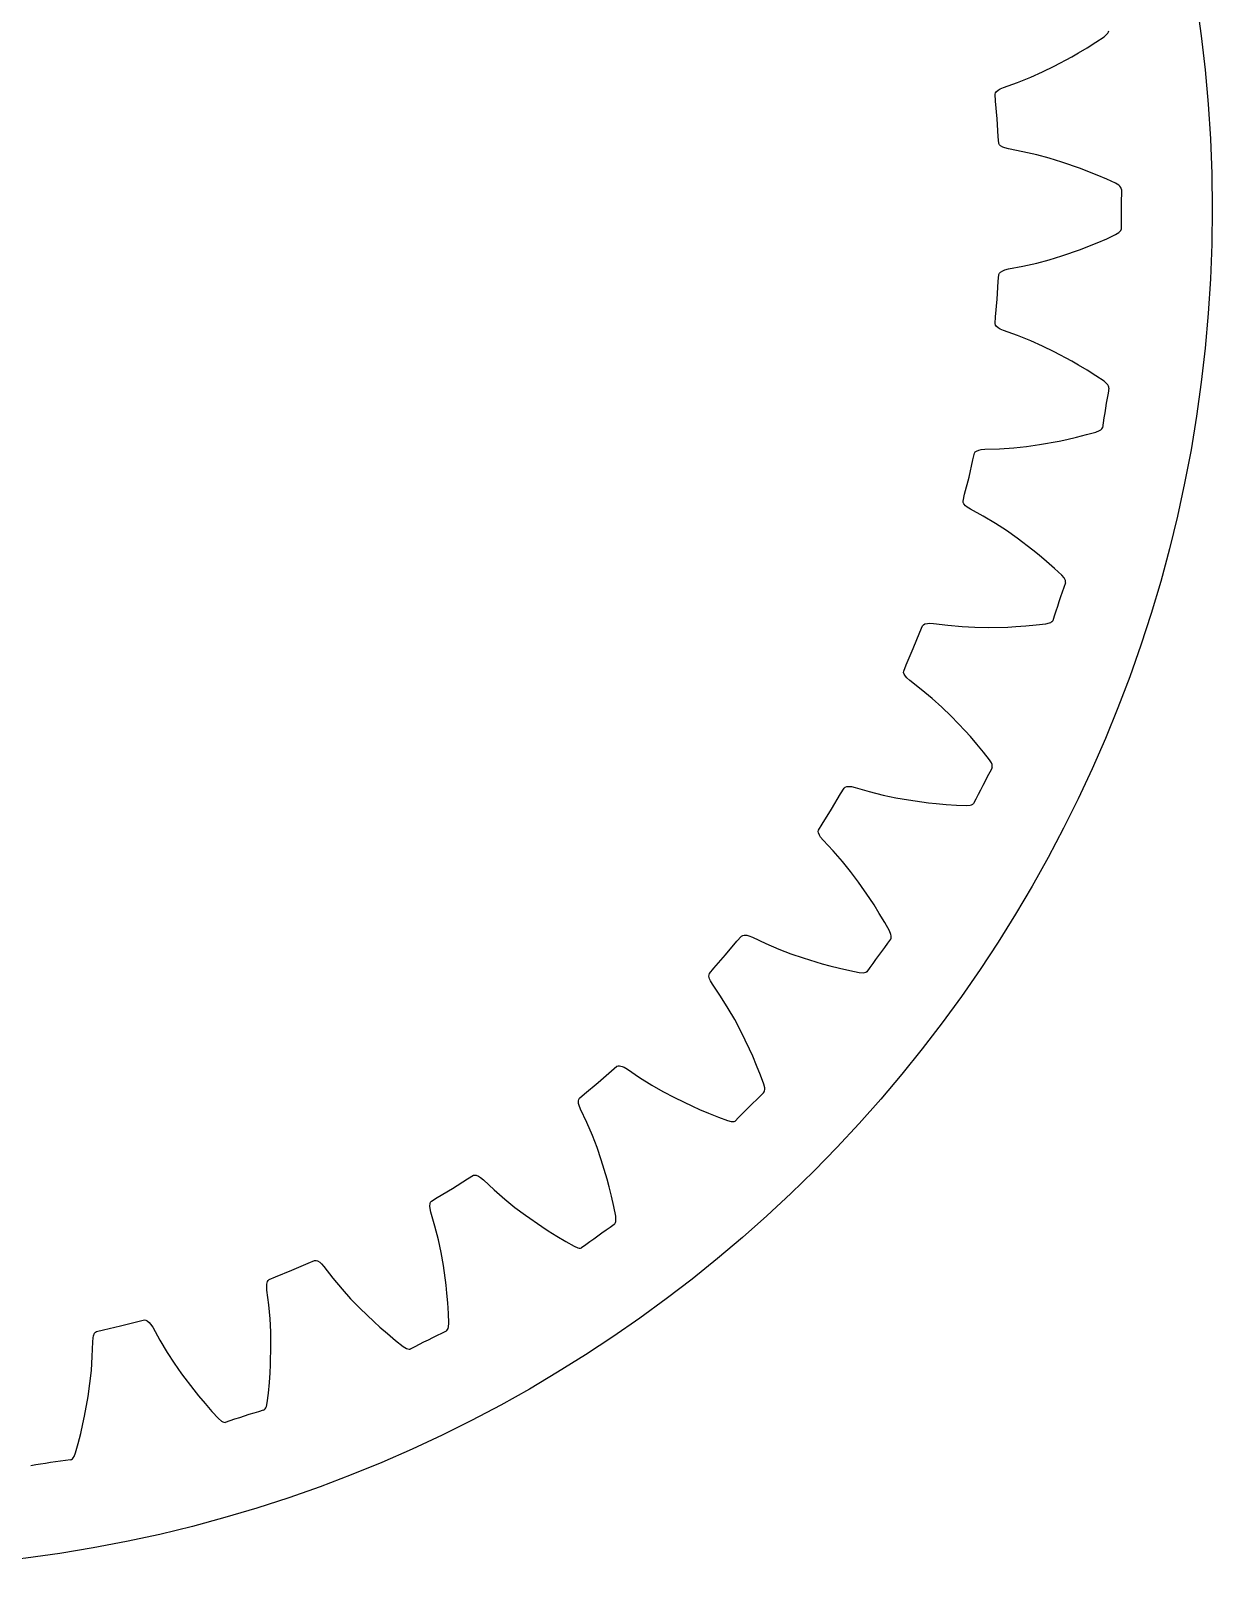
# Model space of a CAD drawing. Extents: x -33.8 to 33.8, y -33.8 to 33.8.
# Drawn here: x 4.42 to 33.75, y -33.75 to 4.42 of the extents above; entities that cross this region are included whole.
import ezdxf

# ---------------------------------------------------------------- set-up
doc = ezdxf.new("R2010")
doc.units = 0

msp = doc.modelspace()

# ---------------------------------------------------------------- linework, layer by layer
msp.add_circle((0, 0), 33.75)
msp.add_circle((0, 0), 33.75)
at = {"layer": 'layer0'}
for p, q in [((30.863, 4.142), (31.064, 4.275)), ((31.064, 4.275), (31.135, 4.337)), ((31.135, 4.337), (31.159, 4.366)), ((31.159, 4.366), (31.175, 4.394)), ((31.175, 4.394), (31.183, 4.422)), ((30.262, 3.779), (30.432, 3.876)), ((30.432, 3.876), (30.642, 4.002)), ((30.642, 4.002), (30.863, 4.142)), ((29.535, 3.401), (29.826, 3.545)), ((29.826, 3.545), (30.262, 3.779)), ((28.572, 3.018), (28.913, 3.139)), ((28.913, 3.139), (29.244, 3.271)), ((29.244, 3.271), (29.535, 3.401)), ((28.359, 2.845), (28.368, 2.879)), ((28.371, 2.674), (28.359, 2.845)), ((28.368, 2.879), (28.388, 2.908)), ((28.411, 2.236), (28.371, 2.674)), ((28.388, 2.908), (28.438, 2.95)), ((28.438, 2.95), (28.485, 2.979)), ((28.485, 2.979), (28.572, 3.018)), ((28.44, 1.797), (28.411, 2.236)), ((28.411, 2.236), (28.411, 2.236)), ((28.455, 1.626), (28.44, 1.797)), ((28.469, 1.594), (28.455, 1.626)), ((28.493, 1.569), (28.469, 1.594)), ((28.549, 1.535), (28.493, 1.569)), ((28.6, 1.514), (28.549, 1.535)), ((28.692, 1.489), (28.6, 1.514)), ((29.048, 1.422), (28.692, 1.489)), ((29.395, 1.344), (29.048, 1.422)), ((29.704, 1.261), (29.395, 1.344)), ((30.013, 1.165), (29.704, 1.261)), ((30.481, 1.002), (30.013, 1.165)), ((30.663, 0.932), (30.481, 1.002)), ((30.891, 0.84), (30.663, 0.932)), ((31.131, 0.737), (30.891, 0.84)), ((31.35, 0.637), (31.131, 0.737)), ((31.43, 0.587), (31.35, 0.637)), ((31.458, 0.562), (31.43, 0.587)), ((31.479, 0.537), (31.458, 0.562)), ((31.491, 0.511), (31.479, 0.537)), ((31.496, 0.485), (31.491, 0.511)), ((30.891, -0.84), (31.131, -0.737)), ((31.131, -0.737), (31.35, -0.637)), ((31.35, -0.637), (31.43, -0.587)), ((31.43, -0.587), (31.458, -0.562)), ((31.458, -0.562), (31.479, -0.537)), ((31.479, -0.537), (31.491, -0.511)), ((30.013, -1.165), (30.481, -1.002)), ((30.481, -1.002), (30.663, -0.932)), ((30.663, -0.932), (30.891, -0.84)), ((28.549, -1.535), (28.6, -1.514)), ((28.6, -1.514), (28.692, -1.489)), ((28.692, -1.489), (29.048, -1.422)), ((29.048, -1.422), (29.395, -1.344)), ((29.395, -1.344), (29.704, -1.261)), ((29.704, -1.261), (30.013, -1.165)), ((28.411, -2.236), (28.44, -1.797)), ((28.44, -1.797), (28.455, -1.626)), ((28.455, -1.626), (28.469, -1.594)), ((28.469, -1.594), (28.493, -1.569)), ((28.493, -1.569), (28.549, -1.535)), ((28.371, -2.674), (28.411, -2.236)), ((28.411, -2.236), (28.411, -2.236)), ((28.359, -2.845), (28.371, -2.674)), ((28.368, -2.879), (28.359, -2.845)), ((28.388, -2.908), (28.368, -2.879)), ((28.438, -2.95), (28.388, -2.908)), ((28.485, -2.979), (28.438, -2.95)), ((28.572, -3.018), (28.485, -2.979)), ((28.913, -3.139), (28.572, -3.018)), ((29.244, -3.271), (28.913, -3.139)), ((29.535, -3.401), (29.244, -3.271)), ((29.826, -3.545), (29.535, -3.401)), ((30.262, -3.779), (29.826, -3.545)), ((30.432, -3.876), (30.262, -3.779)), ((30.642, -4.002), (30.432, -3.876)), ((30.863, -4.142), (30.642, -4.002)), ((31.064, -4.275), (30.863, -4.142)), ((31.135, -4.337), (31.064, -4.275)), ((31.159, -4.366), (31.135, -4.337)), ((31.175, -4.394), (31.159, -4.366)), ((31.183, -4.422), (31.175, -4.394)), ((31.184, -4.448), (31.183, -4.422)), ((29.949, -5.758), (30.14, -5.718)), ((30.14, -5.718), (30.379, -5.662)), ((30.379, -5.662), (30.632, -5.598)), ((30.632, -5.598), (30.864, -5.534)), ((30.864, -5.534), (30.951, -5.497)), ((30.951, -5.497), (30.983, -5.476)), ((30.983, -5.476), (31.007, -5.454)), ((31.007, -5.454), (31.024, -5.431)), ((27.808, -6.224), (27.85, -6.057)), ((27.85, -6.057), (27.869, -6.028)), ((27.869, -6.028), (27.897, -6.007)), ((27.897, -6.007), (27.958, -5.982)), ((27.958, -5.982), (28.011, -5.969)), ((28.011, -5.969), (28.106, -5.959)), ((28.106, -5.959), (28.468, -5.949)), ((28.468, -5.949), (28.823, -5.926)), ((28.823, -5.926), (29.141, -5.892)), ((29.141, -5.892), (29.461, -5.846)), ((29.461, -5.846), (29.949, -5.758)), ((27.712, -6.653), (27.808, -6.224)), ((27.603, -7.079), (27.712, -6.653)), ((27.712, -6.653), (27.712, -6.653)), ((27.564, -7.247), (27.603, -7.079)), ((27.568, -7.281), (27.564, -7.247)), ((27.583, -7.313), (27.568, -7.281)), ((27.626, -7.363), (27.583, -7.313)), ((27.668, -7.398), (27.626, -7.363)), ((27.748, -7.45), (27.668, -7.398)), ((28.066, -7.624), (27.748, -7.45)), ((28.372, -7.806), (28.066, -7.624)), ((28.64, -7.98), (28.372, -7.806)), ((28.904, -8.167), (28.64, -7.98)), ((29.298, -8.466), (28.904, -8.167)), ((29.451, -8.589), (29.298, -8.466)), ((29.638, -8.747), (29.451, -8.589)), ((29.835, -8.919), (29.638, -8.747)), ((30.013, -9.082), (29.835, -8.919)), ((30.073, -9.154), (30.013, -9.082)), ((30.092, -9.186), (30.073, -9.154)), ((30.104, -9.217), (30.092, -9.186)), ((30.108, -9.245), (30.104, -9.217)), ((30.105, -9.271), (30.108, -9.245)), ((26.583, -10.314), (26.614, -10.297)), ((26.614, -10.297), (26.678, -10.282)), ((26.678, -10.282), (26.733, -10.278)), ((26.733, -10.278), (26.828, -10.282)), ((26.828, -10.282), (27.187, -10.329)), ((29.38, -10.321), (29.619, -10.294)), ((29.619, -10.294), (29.71, -10.271)), ((29.71, -10.271), (29.745, -10.256)), ((29.745, -10.256), (29.772, -10.238)), ((29.772, -10.238), (29.792, -10.217)), ((26.33, -10.906), (26.492, -10.498)), ((26.492, -10.498), (26.56, -10.339)), ((26.56, -10.339), (26.583, -10.314)), ((27.187, -10.329), (27.541, -10.362)), ((27.541, -10.362), (27.86, -10.378)), ((27.86, -10.378), (28.184, -10.382)), ((28.184, -10.382), (28.679, -10.372)), ((28.679, -10.372), (28.874, -10.362)), ((28.874, -10.362), (29.119, -10.345)), ((29.119, -10.345), (29.38, -10.321)), ((26.156, -11.31), (26.33, -10.906)), ((26.33, -10.906), (26.33, -10.906)), ((26.091, -11.469), (26.156, -11.31)), ((26.09, -11.504), (26.091, -11.469)), ((26.1, -11.538), (26.09, -11.504)), ((26.134, -11.594), (26.1, -11.538)), ((26.17, -11.636), (26.134, -11.594)), ((26.241, -11.699), (26.17, -11.636)), ((26.528, -11.92), (26.241, -11.699)), ((26.801, -12.148), (26.528, -11.92)), ((27.039, -12.362), (26.801, -12.148)), ((27.271, -12.588), (27.039, -12.362)), ((27.613, -12.945), (27.271, -12.588)), ((27.745, -13.09), (27.613, -12.945)), ((27.905, -13.275), (27.745, -13.09)), ((28.072, -13.477), (27.905, -13.275)), ((28.222, -13.665), (28.072, -13.477)), ((28.271, -13.745), (28.222, -13.665)), ((28.285, -13.781), (28.271, -13.745)), ((28.284, -13.867), (28.291, -13.841)), ((28.291, -13.813), (28.285, -13.781)), ((28.291, -13.841), (28.291, -13.813)), ((24.524, -14.513), (24.615, -14.367)), ((24.615, -14.367), (24.642, -14.345)), ((24.642, -14.345), (24.676, -14.333)), ((24.676, -14.333), (24.741, -14.328)), ((24.741, -14.328), (24.796, -14.333)), ((24.796, -14.333), (24.889, -14.353)), ((24.889, -14.353), (25.237, -14.455)), ((25.237, -14.455), (25.581, -14.543)), ((24.3, -14.891), (24.524, -14.513)), ((25.581, -14.543), (25.894, -14.609)), ((25.894, -14.609), (26.213, -14.664)), ((26.213, -14.664), (26.704, -14.731)), ((26.704, -14.731), (26.898, -14.752)), ((26.898, -14.752), (27.142, -14.773)), ((27.142, -14.773), (27.403, -14.79)), ((27.403, -14.79), (27.644, -14.8)), ((27.644, -14.8), (27.737, -14.792)), ((27.737, -14.792), (27.774, -14.783)), ((27.774, -14.783), (27.804, -14.769)), ((27.804, -14.769), (27.827, -14.752)), ((23.976, -15.41), (24.065, -15.262)), ((24.065, -15.262), (24.3, -14.891)), ((24.3, -14.891), (24.3, -14.891)), ((23.969, -15.444), (23.976, -15.41)), ((23.974, -15.479), (23.969, -15.444)), ((23.999, -15.539), (23.974, -15.479)), ((24.028, -15.586), (23.999, -15.539)), ((24.088, -15.66), (24.028, -15.586)), ((24.337, -15.924), (24.088, -15.66)), ((24.571, -16.191), (24.337, -15.924)), ((24.772, -16.439), (24.571, -16.191)), ((24.966, -16.699), (24.772, -16.439)), ((25.248, -17.106), (24.966, -16.699)), ((25.355, -17.269), (25.248, -17.106)), ((25.485, -17.477), (25.355, -17.269)), ((25.619, -17.702), (25.485, -17.477)), ((25.737, -17.912), (25.619, -17.702)), ((25.773, -17.999), (25.737, -17.912)), ((21.671, -18.509), (21.952, -18.17)), ((21.952, -18.17), (22.065, -18.041)), ((22.065, -18.041), (22.095, -18.023)), ((22.095, -18.023), (22.13, -18.017)), ((22.13, -18.017), (22.195, -18.022)), ((22.195, -18.022), (22.248, -18.035)), ((22.248, -18.035), (22.337, -18.069)), ((22.337, -18.069), (22.665, -18.225)), ((22.665, -18.225), (22.991, -18.365)), ((25.766, -18.121), (25.777, -18.097)), ((25.781, -18.036), (25.773, -17.999)), ((25.777, -18.097), (25.782, -18.068)), ((25.782, -18.068), (25.781, -18.036)), ((21.381, -18.839), (21.671, -18.509)), ((21.671, -18.509), (21.671, -18.509)), ((22.991, -18.365), (23.29, -18.479)), ((23.29, -18.479), (23.596, -18.584)), ((23.596, -18.584), (24.07, -18.727)), ((21.257, -19.039), (21.258, -19.003)), ((21.273, -19.102), (21.257, -19.039)), ((21.258, -19.003), (21.27, -18.971)), ((21.27, -18.971), (21.381, -18.839)), ((24.07, -18.727), (24.259, -18.778)), ((24.259, -18.778), (24.497, -18.837)), ((24.497, -18.837), (24.752, -18.894)), ((24.752, -18.894), (24.988, -18.943)), ((24.988, -18.943), (25.082, -18.949)), ((25.082, -18.949), (25.12, -18.945)), ((25.12, -18.945), (25.151, -18.937)), ((25.151, -18.937), (25.177, -18.923)), ((21.294, -19.153), (21.273, -19.102)), ((21.341, -19.236), (21.294, -19.153)), ((21.546, -19.535), (21.341, -19.236)), ((21.736, -19.835), (21.546, -19.535)), ((21.895, -20.112), (21.736, -19.835)), ((22.046, -20.399), (21.895, -20.112)), ((22.261, -20.845), (22.046, -20.399)), ((22.342, -21.023), (22.261, -20.845)), ((18.839, -21.381), (18.971, -21.27)), ((18.971, -21.27), (19.003, -21.258)), ((19.003, -21.258), (19.039, -21.257)), ((19.039, -21.257), (19.102, -21.273)), ((19.102, -21.273), (19.153, -21.294)), ((19.153, -21.294), (19.236, -21.341)), ((19.236, -21.341), (19.535, -21.546)), ((22.437, -21.249), (22.342, -21.023)), ((22.534, -21.492), (22.437, -21.249)), ((18.17, -21.952), (18.509, -21.671)), ((18.509, -21.671), (18.839, -21.381)), ((18.509, -21.671), (18.509, -21.671)), ((19.535, -21.546), (19.835, -21.736)), ((19.835, -21.736), (20.112, -21.895)), ((22.618, -21.717), (22.534, -21.492)), ((22.64, -21.809), (22.618, -21.717)), ((18.017, -22.13), (18.023, -22.095)), ((18.022, -22.195), (18.017, -22.13)), ((18.023, -22.095), (18.041, -22.065)), ((18.041, -22.065), (18.17, -21.952)), ((20.112, -21.895), (20.399, -22.046)), ((20.399, -22.046), (20.845, -22.261)), ((22.614, -21.928), (22.629, -21.906)), ((22.629, -21.906), (22.638, -21.879)), ((22.638, -21.879), (22.642, -21.847)), ((22.642, -21.847), (22.64, -21.809)), ((18.035, -22.248), (18.022, -22.195)), ((18.069, -22.337), (18.035, -22.248)), ((18.225, -22.665), (18.069, -22.337)), ((20.845, -22.261), (21.023, -22.342)), ((21.023, -22.342), (21.249, -22.437)), ((21.249, -22.437), (21.492, -22.534)), ((18.365, -22.991), (18.225, -22.665)), ((21.492, -22.534), (21.717, -22.618)), ((21.717, -22.618), (21.809, -22.64)), ((21.809, -22.64), (21.847, -22.642)), ((21.847, -22.642), (21.879, -22.638)), ((21.879, -22.638), (21.906, -22.629)), ((18.479, -23.29), (18.365, -22.991)), ((18.584, -23.596), (18.479, -23.29)), ((18.727, -24.07), (18.584, -23.596)), ((15.262, -24.065), (15.41, -23.976)), ((15.41, -23.976), (15.444, -23.969)), ((15.444, -23.969), (15.479, -23.974)), ((15.479, -23.974), (15.539, -23.999)), ((15.539, -23.999), (15.586, -24.028)), ((15.586, -24.028), (15.66, -24.088)), ((14.513, -24.524), (14.891, -24.3)), ((14.891, -24.3), (15.262, -24.065)), ((14.891, -24.3), (14.891, -24.3)), ((15.66, -24.088), (15.924, -24.337)), ((15.924, -24.337), (16.191, -24.571)), ((18.778, -24.259), (18.727, -24.07)), ((18.837, -24.497), (18.778, -24.259)), ((14.328, -24.741), (14.333, -24.676)), ((14.333, -24.796), (14.328, -24.741)), ((14.333, -24.676), (14.345, -24.642)), ((14.353, -24.889), (14.333, -24.796)), ((14.345, -24.642), (14.367, -24.615)), ((14.367, -24.615), (14.513, -24.524)), ((16.191, -24.571), (16.439, -24.772)), ((16.439, -24.772), (16.699, -24.966)), ((18.894, -24.752), (18.837, -24.497)), ((18.943, -24.988), (18.894, -24.752)), ((14.455, -25.237), (14.353, -24.889)), ((16.699, -24.966), (17.106, -25.248)), ((18.905, -25.196), (18.923, -25.177)), ((18.923, -25.177), (18.937, -25.151)), ((18.937, -25.151), (18.945, -25.12)), ((18.949, -25.082), (18.943, -24.988)), ((18.945, -25.12), (18.949, -25.082)), ((14.543, -25.581), (14.455, -25.237)), ((17.106, -25.248), (17.269, -25.355)), ((17.269, -25.355), (17.477, -25.485)), ((17.477, -25.485), (17.702, -25.619)), ((14.609, -25.894), (14.543, -25.581)), ((14.664, -26.213), (14.609, -25.894)), ((17.702, -25.619), (17.912, -25.737)), ((17.912, -25.737), (17.999, -25.773)), ((17.999, -25.773), (18.036, -25.781)), ((18.036, -25.781), (18.068, -25.782)), ((18.068, -25.782), (18.097, -25.777)), ((10.498, -26.492), (10.906, -26.33)), ((10.906, -26.33), (11.31, -26.156)), ((10.906, -26.33), (10.906, -26.33)), ((11.31, -26.156), (11.469, -26.091)), ((11.469, -26.091), (11.504, -26.09)), ((11.504, -26.09), (11.538, -26.1)), ((11.538, -26.1), (11.594, -26.134)), ((11.594, -26.134), (11.636, -26.17)), ((11.636, -26.17), (11.699, -26.241)), ((11.699, -26.241), (11.92, -26.528)), ((14.731, -26.704), (14.664, -26.213)), ((10.278, -26.733), (10.282, -26.678)), ((10.282, -26.678), (10.297, -26.614)), ((10.297, -26.614), (10.314, -26.583)), ((10.314, -26.583), (10.339, -26.56)), ((10.339, -26.56), (10.498, -26.492)), ((11.92, -26.528), (12.148, -26.801)), ((14.752, -26.898), (14.731, -26.704)), ((10.282, -26.828), (10.278, -26.733)), ((10.329, -27.187), (10.282, -26.828)), ((12.148, -26.801), (12.362, -27.039)), ((12.362, -27.039), (12.588, -27.271)), ((14.773, -27.142), (14.752, -26.898)), ((10.362, -27.541), (10.329, -27.187)), ((12.588, -27.271), (12.945, -27.613)), ((14.79, -27.403), (14.773, -27.142)), ((14.8, -27.644), (14.79, -27.403)), ((6.028, -27.869), (6.057, -27.85)), ((6.057, -27.85), (6.224, -27.808)), ((6.224, -27.808), (6.653, -27.712)), ((6.653, -27.712), (7.079, -27.603)), ((6.653, -27.712), (6.653, -27.712)), ((7.079, -27.603), (7.247, -27.564)), ((7.247, -27.564), (7.281, -27.568)), ((7.281, -27.568), (7.313, -27.583)), ((7.313, -27.583), (7.363, -27.626)), ((7.363, -27.626), (7.398, -27.668)), ((7.398, -27.668), (7.45, -27.748)), ((7.45, -27.748), (7.624, -28.066)), ((10.378, -27.86), (10.362, -27.541)), ((10.382, -28.184), (10.378, -27.86)), ((12.945, -27.613), (13.09, -27.745)), ((13.09, -27.745), (13.275, -27.905)), ((14.731, -27.843), (14.752, -27.827)), ((14.752, -27.827), (14.769, -27.804)), ((14.769, -27.804), (14.783, -27.774)), ((14.783, -27.774), (14.792, -27.737)), ((14.792, -27.737), (14.8, -27.644)), ((5.949, -28.468), (5.959, -28.106)), ((5.959, -28.106), (5.969, -28.011)), ((5.969, -28.011), (5.982, -27.958)), ((5.982, -27.958), (6.007, -27.897)), ((6.007, -27.897), (6.028, -27.869)), ((7.624, -28.066), (7.806, -28.372)), ((10.372, -28.679), (10.382, -28.184)), ((13.275, -27.905), (13.477, -28.072)), ((13.477, -28.072), (13.665, -28.222)), ((13.665, -28.222), (13.745, -28.271)), ((5.926, -28.823), (5.949, -28.468)), ((7.806, -28.372), (7.98, -28.64)), ((13.745, -28.271), (13.781, -28.285)), ((13.781, -28.285), (13.813, -28.291)), ((13.813, -28.291), (13.841, -28.291)), ((5.892, -29.141), (5.926, -28.823)), ((7.98, -28.64), (8.167, -28.904)), ((8.167, -28.904), (8.466, -29.298)), ((10.345, -29.119), (10.362, -28.874)), ((10.362, -28.874), (10.372, -28.679)), ((5.846, -29.461), (5.892, -29.141)), ((8.466, -29.298), (8.589, -29.451)), ((10.294, -29.619), (10.321, -29.38)), ((10.321, -29.38), (10.345, -29.119)), ((5.758, -29.949), (5.846, -29.461)), ((8.589, -29.451), (8.747, -29.638)), ((8.747, -29.638), (8.919, -29.835)), ((10.217, -29.792), (10.238, -29.772)), ((10.238, -29.772), (10.256, -29.745)), ((10.256, -29.745), (10.271, -29.71)), ((10.271, -29.71), (10.294, -29.619)), ((5.662, -30.379), (5.718, -30.14)), ((5.718, -30.14), (5.758, -29.949)), ((8.919, -29.835), (9.082, -30.013)), ((9.082, -30.013), (9.154, -30.073)), ((9.154, -30.073), (9.186, -30.092)), ((9.186, -30.092), (9.217, -30.104)), ((9.217, -30.104), (9.245, -30.108)), ((10.194, -29.805), (10.217, -29.792)), ((5.598, -30.632), (5.662, -30.379)), ((5.497, -30.951), (5.534, -30.864)), ((5.534, -30.864), (5.598, -30.632)), ((5.406, -31.033), (5.431, -31.024)), ((5.431, -31.024), (5.454, -31.007)), ((5.454, -31.007), (5.476, -30.983)), ((5.476, -30.983), (5.497, -30.951))]:
    msp.add_line(p, q, dxfattribs=at)
for centre, start, end in [((65.24, -0.18), 178.8703, 180.5614), ((64.408, -10.384), 169.8703, 171.5614), ((61.991, -20.332), 160.8703, 162.5614), ((58.047, -29.779), 151.8703, 153.5614), ((52.674, -38.493), 142.8703, 144.5614), ((46.004, -46.259), 133.8703, 135.5614), ((38.201, -52.886), 124.8703, 126.5614), ((29.458, -58.211), 115.8703, 117.5614), ((19.989, -62.102), 106.8703, 108.5614), ((10.028, -64.465), 97.8703, 99.5614)]:
    msp.add_arc(centre, 33.75, start, end, dxfattribs=at)
at = {"layer": 'layer1'}
for p, q in [((30.863, 4.142), (31.064, 4.275)), ((31.064, 4.275), (31.135, 4.337)), ((31.135, 4.337), (31.159, 4.366)), ((31.159, 4.366), (31.175, 4.394)), ((31.175, 4.394), (31.183, 4.422)), ((30.262, 3.779), (30.432, 3.876)), ((30.432, 3.876), (30.642, 4.002)), ((30.642, 4.002), (30.863, 4.142)), ((29.535, 3.401), (29.826, 3.545)), ((29.826, 3.545), (30.262, 3.779)), ((28.572, 3.018), (28.913, 3.139)), ((28.913, 3.139), (29.244, 3.271)), ((29.244, 3.271), (29.535, 3.401)), ((28.359, 2.845), (28.368, 2.879)), ((28.371, 2.674), (28.359, 2.845)), ((28.368, 2.879), (28.388, 2.908)), ((28.411, 2.236), (28.371, 2.674)), ((28.388, 2.908), (28.438, 2.95)), ((28.438, 2.95), (28.485, 2.979)), ((28.485, 2.979), (28.572, 3.018)), ((28.44, 1.797), (28.411, 2.236)), ((28.411, 2.236), (28.411, 2.236)), ((28.455, 1.626), (28.44, 1.797)), ((28.469, 1.594), (28.455, 1.626)), ((28.493, 1.569), (28.469, 1.594)), ((28.549, 1.535), (28.493, 1.569)), ((28.6, 1.514), (28.549, 1.535)), ((28.692, 1.489), (28.6, 1.514)), ((29.048, 1.422), (28.692, 1.489)), ((29.395, 1.344), (29.048, 1.422)), ((29.704, 1.261), (29.395, 1.344)), ((30.013, 1.165), (29.704, 1.261)), ((30.481, 1.002), (30.013, 1.165)), ((30.663, 0.932), (30.481, 1.002)), ((30.891, 0.84), (30.663, 0.932)), ((31.131, 0.737), (30.891, 0.84)), ((31.35, 0.637), (31.131, 0.737)), ((31.43, 0.587), (31.35, 0.637)), ((31.458, 0.562), (31.43, 0.587)), ((31.479, 0.537), (31.458, 0.562)), ((31.491, 0.511), (31.479, 0.537)), ((31.496, 0.485), (31.491, 0.511)), ((30.891, -0.84), (31.131, -0.737)), ((31.131, -0.737), (31.35, -0.637)), ((31.35, -0.637), (31.43, -0.587)), ((31.43, -0.587), (31.458, -0.562)), ((31.458, -0.562), (31.479, -0.537)), ((31.479, -0.537), (31.491, -0.511)), ((30.013, -1.165), (30.481, -1.002)), ((30.481, -1.002), (30.663, -0.932)), ((30.663, -0.932), (30.891, -0.84)), ((28.549, -1.535), (28.6, -1.514)), ((28.6, -1.514), (28.692, -1.489)), ((28.692, -1.489), (29.048, -1.422)), ((29.048, -1.422), (29.395, -1.344)), ((29.395, -1.344), (29.704, -1.261)), ((29.704, -1.261), (30.013, -1.165)), ((28.411, -2.236), (28.44, -1.797)), ((28.44, -1.797), (28.455, -1.626)), ((28.455, -1.626), (28.469, -1.594)), ((28.469, -1.594), (28.493, -1.569)), ((28.493, -1.569), (28.549, -1.535)), ((28.371, -2.674), (28.411, -2.236)), ((28.411, -2.236), (28.411, -2.236)), ((28.359, -2.845), (28.371, -2.674)), ((28.368, -2.879), (28.359, -2.845)), ((28.388, -2.908), (28.368, -2.879)), ((28.438, -2.95), (28.388, -2.908)), ((28.485, -2.979), (28.438, -2.95)), ((28.572, -3.018), (28.485, -2.979)), ((28.913, -3.139), (28.572, -3.018)), ((29.244, -3.271), (28.913, -3.139)), ((29.535, -3.401), (29.244, -3.271)), ((29.826, -3.545), (29.535, -3.401)), ((30.262, -3.779), (29.826, -3.545)), ((30.432, -3.876), (30.262, -3.779)), ((30.642, -4.002), (30.432, -3.876)), ((30.863, -4.142), (30.642, -4.002)), ((31.064, -4.275), (30.863, -4.142)), ((31.135, -4.337), (31.064, -4.275)), ((31.159, -4.366), (31.135, -4.337)), ((31.175, -4.394), (31.159, -4.366)), ((31.183, -4.422), (31.175, -4.394)), ((31.184, -4.448), (31.183, -4.422)), ((29.949, -5.758), (30.14, -5.718)), ((30.14, -5.718), (30.379, -5.662)), ((30.379, -5.662), (30.632, -5.598)), ((30.632, -5.598), (30.864, -5.534)), ((30.864, -5.534), (30.951, -5.497)), ((30.951, -5.497), (30.983, -5.476)), ((30.983, -5.476), (31.007, -5.454)), ((31.007, -5.454), (31.024, -5.431)), ((27.808, -6.224), (27.85, -6.057)), ((27.85, -6.057), (27.869, -6.028)), ((27.869, -6.028), (27.897, -6.007)), ((27.897, -6.007), (27.958, -5.982)), ((27.958, -5.982), (28.011, -5.969)), ((28.011, -5.969), (28.106, -5.959)), ((28.106, -5.959), (28.468, -5.949)), ((28.468, -5.949), (28.823, -5.926)), ((28.823, -5.926), (29.141, -5.892)), ((29.141, -5.892), (29.461, -5.846)), ((29.461, -5.846), (29.949, -5.758)), ((27.712, -6.653), (27.808, -6.224)), ((27.603, -7.079), (27.712, -6.653)), ((27.712, -6.653), (27.712, -6.653)), ((27.564, -7.247), (27.603, -7.079)), ((27.568, -7.281), (27.564, -7.247)), ((27.583, -7.313), (27.568, -7.281)), ((27.626, -7.363), (27.583, -7.313)), ((27.668, -7.398), (27.626, -7.363)), ((27.748, -7.45), (27.668, -7.398)), ((28.066, -7.624), (27.748, -7.45)), ((28.372, -7.806), (28.066, -7.624)), ((28.64, -7.98), (28.372, -7.806)), ((28.904, -8.167), (28.64, -7.98)), ((29.298, -8.466), (28.904, -8.167)), ((29.451, -8.589), (29.298, -8.466)), ((29.638, -8.747), (29.451, -8.589)), ((29.835, -8.919), (29.638, -8.747)), ((30.013, -9.082), (29.835, -8.919)), ((30.073, -9.154), (30.013, -9.082)), ((30.092, -9.186), (30.073, -9.154)), ((30.104, -9.217), (30.092, -9.186)), ((30.108, -9.245), (30.104, -9.217)), ((30.105, -9.271), (30.108, -9.245)), ((26.583, -10.314), (26.614, -10.297)), ((26.614, -10.297), (26.678, -10.282)), ((26.678, -10.282), (26.733, -10.278)), ((26.733, -10.278), (26.828, -10.282)), ((26.828, -10.282), (27.187, -10.329)), ((29.38, -10.321), (29.619, -10.294)), ((29.619, -10.294), (29.71, -10.271)), ((29.71, -10.271), (29.745, -10.256)), ((29.745, -10.256), (29.772, -10.238)), ((29.772, -10.238), (29.792, -10.217)), ((26.33, -10.906), (26.492, -10.498)), ((26.492, -10.498), (26.56, -10.339)), ((26.56, -10.339), (26.583, -10.314)), ((27.187, -10.329), (27.541, -10.362)), ((27.541, -10.362), (27.86, -10.378)), ((27.86, -10.378), (28.184, -10.382)), ((28.184, -10.382), (28.679, -10.372)), ((28.679, -10.372), (28.874, -10.362)), ((28.874, -10.362), (29.119, -10.345)), ((29.119, -10.345), (29.38, -10.321)), ((26.156, -11.31), (26.33, -10.906)), ((26.33, -10.906), (26.33, -10.906)), ((26.091, -11.469), (26.156, -11.31)), ((26.09, -11.504), (26.091, -11.469)), ((26.1, -11.538), (26.09, -11.504)), ((26.134, -11.594), (26.1, -11.538)), ((26.17, -11.636), (26.134, -11.594)), ((26.241, -11.699), (26.17, -11.636)), ((26.528, -11.92), (26.241, -11.699)), ((26.801, -12.148), (26.528, -11.92)), ((27.039, -12.362), (26.801, -12.148)), ((27.271, -12.588), (27.039, -12.362)), ((27.613, -12.945), (27.271, -12.588)), ((27.745, -13.09), (27.613, -12.945)), ((27.905, -13.275), (27.745, -13.09)), ((28.072, -13.477), (27.905, -13.275)), ((28.222, -13.665), (28.072, -13.477)), ((28.271, -13.745), (28.222, -13.665)), ((28.285, -13.781), (28.271, -13.745)), ((28.284, -13.867), (28.291, -13.841)), ((28.291, -13.813), (28.285, -13.781)), ((28.291, -13.841), (28.291, -13.813)), ((24.524, -14.513), (24.615, -14.367)), ((24.615, -14.367), (24.642, -14.345)), ((24.642, -14.345), (24.676, -14.333)), ((24.676, -14.333), (24.741, -14.328)), ((24.741, -14.328), (24.796, -14.333)), ((24.796, -14.333), (24.889, -14.353)), ((24.889, -14.353), (25.237, -14.455)), ((25.237, -14.455), (25.581, -14.543)), ((24.3, -14.891), (24.524, -14.513)), ((25.581, -14.543), (25.894, -14.609)), ((25.894, -14.609), (26.213, -14.664)), ((26.213, -14.664), (26.704, -14.731)), ((26.704, -14.731), (26.898, -14.752)), ((26.898, -14.752), (27.142, -14.773)), ((27.142, -14.773), (27.403, -14.79)), ((27.403, -14.79), (27.644, -14.8)), ((27.644, -14.8), (27.737, -14.792)), ((27.737, -14.792), (27.774, -14.783)), ((27.774, -14.783), (27.804, -14.769)), ((27.804, -14.769), (27.827, -14.752)), ((23.976, -15.41), (24.065, -15.262)), ((24.065, -15.262), (24.3, -14.891)), ((24.3, -14.891), (24.3, -14.891)), ((23.969, -15.444), (23.976, -15.41)), ((23.974, -15.479), (23.969, -15.444)), ((23.999, -15.539), (23.974, -15.479)), ((24.028, -15.586), (23.999, -15.539)), ((24.088, -15.66), (24.028, -15.586)), ((24.337, -15.924), (24.088, -15.66)), ((24.571, -16.191), (24.337, -15.924)), ((24.772, -16.439), (24.571, -16.191)), ((24.966, -16.699), (24.772, -16.439)), ((25.248, -17.106), (24.966, -16.699)), ((25.355, -17.269), (25.248, -17.106)), ((25.485, -17.477), (25.355, -17.269)), ((25.619, -17.702), (25.485, -17.477)), ((25.737, -17.912), (25.619, -17.702)), ((25.773, -17.999), (25.737, -17.912)), ((21.671, -18.509), (21.952, -18.17)), ((21.952, -18.17), (22.065, -18.041)), ((22.065, -18.041), (22.095, -18.023)), ((22.095, -18.023), (22.13, -18.017)), ((22.13, -18.017), (22.195, -18.022)), ((22.195, -18.022), (22.248, -18.035)), ((22.248, -18.035), (22.337, -18.069)), ((22.337, -18.069), (22.665, -18.225)), ((22.665, -18.225), (22.991, -18.365)), ((25.766, -18.121), (25.777, -18.097)), ((25.781, -18.036), (25.773, -17.999)), ((25.777, -18.097), (25.782, -18.068)), ((25.782, -18.068), (25.781, -18.036)), ((21.381, -18.839), (21.671, -18.509)), ((21.671, -18.509), (21.671, -18.509)), ((22.991, -18.365), (23.29, -18.479)), ((23.29, -18.479), (23.596, -18.584)), ((23.596, -18.584), (24.07, -18.727)), ((21.257, -19.039), (21.258, -19.003)), ((21.273, -19.102), (21.257, -19.039)), ((21.258, -19.003), (21.27, -18.971)), ((21.27, -18.971), (21.381, -18.839)), ((24.07, -18.727), (24.259, -18.778)), ((24.259, -18.778), (24.497, -18.837)), ((24.497, -18.837), (24.752, -18.894)), ((24.752, -18.894), (24.988, -18.943)), ((24.988, -18.943), (25.082, -18.949)), ((25.082, -18.949), (25.12, -18.945)), ((25.12, -18.945), (25.151, -18.937)), ((25.151, -18.937), (25.177, -18.923)), ((21.294, -19.153), (21.273, -19.102)), ((21.341, -19.236), (21.294, -19.153)), ((21.546, -19.535), (21.341, -19.236)), ((21.736, -19.835), (21.546, -19.535)), ((21.895, -20.112), (21.736, -19.835)), ((22.046, -20.399), (21.895, -20.112)), ((22.261, -20.845), (22.046, -20.399)), ((22.342, -21.023), (22.261, -20.845)), ((18.839, -21.381), (18.971, -21.27)), ((18.971, -21.27), (19.003, -21.258)), ((19.003, -21.258), (19.039, -21.257)), ((19.039, -21.257), (19.102, -21.273)), ((19.102, -21.273), (19.153, -21.294)), ((19.153, -21.294), (19.236, -21.341)), ((19.236, -21.341), (19.535, -21.546)), ((22.437, -21.249), (22.342, -21.023)), ((22.534, -21.492), (22.437, -21.249)), ((18.17, -21.952), (18.509, -21.671)), ((18.509, -21.671), (18.839, -21.381)), ((18.509, -21.671), (18.509, -21.671)), ((19.535, -21.546), (19.835, -21.736)), ((19.835, -21.736), (20.112, -21.895)), ((22.618, -21.717), (22.534, -21.492)), ((22.64, -21.809), (22.618, -21.717)), ((18.017, -22.13), (18.023, -22.095)), ((18.022, -22.195), (18.017, -22.13)), ((18.023, -22.095), (18.041, -22.065)), ((18.041, -22.065), (18.17, -21.952)), ((20.112, -21.895), (20.399, -22.046)), ((20.399, -22.046), (20.845, -22.261)), ((22.614, -21.928), (22.629, -21.906)), ((22.629, -21.906), (22.638, -21.879)), ((22.638, -21.879), (22.642, -21.847)), ((22.642, -21.847), (22.64, -21.809)), ((18.035, -22.248), (18.022, -22.195)), ((18.069, -22.337), (18.035, -22.248)), ((18.225, -22.665), (18.069, -22.337)), ((20.845, -22.261), (21.023, -22.342)), ((21.023, -22.342), (21.249, -22.437)), ((21.249, -22.437), (21.492, -22.534)), ((18.365, -22.991), (18.225, -22.665)), ((21.492, -22.534), (21.717, -22.618)), ((21.717, -22.618), (21.809, -22.64)), ((21.809, -22.64), (21.847, -22.642)), ((21.847, -22.642), (21.879, -22.638)), ((21.879, -22.638), (21.906, -22.629)), ((18.479, -23.29), (18.365, -22.991)), ((18.584, -23.596), (18.479, -23.29)), ((18.727, -24.07), (18.584, -23.596)), ((15.262, -24.065), (15.41, -23.976)), ((15.41, -23.976), (15.444, -23.969)), ((15.444, -23.969), (15.479, -23.974)), ((15.479, -23.974), (15.539, -23.999)), ((15.539, -23.999), (15.586, -24.028)), ((15.586, -24.028), (15.66, -24.088)), ((14.513, -24.524), (14.891, -24.3)), ((14.891, -24.3), (15.262, -24.065)), ((14.891, -24.3), (14.891, -24.3)), ((15.66, -24.088), (15.924, -24.337)), ((15.924, -24.337), (16.191, -24.571)), ((18.778, -24.259), (18.727, -24.07)), ((18.837, -24.497), (18.778, -24.259)), ((14.328, -24.741), (14.333, -24.676)), ((14.333, -24.796), (14.328, -24.741)), ((14.333, -24.676), (14.345, -24.642)), ((14.353, -24.889), (14.333, -24.796)), ((14.345, -24.642), (14.367, -24.615)), ((14.367, -24.615), (14.513, -24.524)), ((16.191, -24.571), (16.439, -24.772)), ((16.439, -24.772), (16.699, -24.966)), ((18.894, -24.752), (18.837, -24.497)), ((18.943, -24.988), (18.894, -24.752)), ((14.455, -25.237), (14.353, -24.889)), ((16.699, -24.966), (17.106, -25.248)), ((18.905, -25.196), (18.923, -25.177)), ((18.923, -25.177), (18.937, -25.151)), ((18.937, -25.151), (18.945, -25.12)), ((18.949, -25.082), (18.943, -24.988)), ((18.945, -25.12), (18.949, -25.082)), ((14.543, -25.581), (14.455, -25.237)), ((17.106, -25.248), (17.269, -25.355)), ((17.269, -25.355), (17.477, -25.485)), ((17.477, -25.485), (17.702, -25.619)), ((14.609, -25.894), (14.543, -25.581)), ((14.664, -26.213), (14.609, -25.894)), ((17.702, -25.619), (17.912, -25.737)), ((17.912, -25.737), (17.999, -25.773)), ((17.999, -25.773), (18.036, -25.781)), ((18.036, -25.781), (18.068, -25.782)), ((18.068, -25.782), (18.097, -25.777)), ((10.498, -26.492), (10.906, -26.33)), ((10.906, -26.33), (11.31, -26.156)), ((10.906, -26.33), (10.906, -26.33)), ((11.31, -26.156), (11.469, -26.091)), ((11.469, -26.091), (11.504, -26.09)), ((11.504, -26.09), (11.538, -26.1)), ((11.538, -26.1), (11.594, -26.134)), ((11.594, -26.134), (11.636, -26.17)), ((11.636, -26.17), (11.699, -26.241)), ((11.699, -26.241), (11.92, -26.528)), ((14.731, -26.704), (14.664, -26.213)), ((10.278, -26.733), (10.282, -26.678)), ((10.282, -26.678), (10.297, -26.614)), ((10.297, -26.614), (10.314, -26.583)), ((10.314, -26.583), (10.339, -26.56)), ((10.339, -26.56), (10.498, -26.492)), ((11.92, -26.528), (12.148, -26.801)), ((14.752, -26.898), (14.731, -26.704)), ((10.282, -26.828), (10.278, -26.733)), ((10.329, -27.187), (10.282, -26.828)), ((12.148, -26.801), (12.362, -27.039)), ((12.362, -27.039), (12.588, -27.271)), ((14.773, -27.142), (14.752, -26.898)), ((10.362, -27.541), (10.329, -27.187)), ((12.588, -27.271), (12.945, -27.613)), ((14.79, -27.403), (14.773, -27.142)), ((14.8, -27.644), (14.79, -27.403)), ((6.028, -27.869), (6.057, -27.85)), ((6.057, -27.85), (6.224, -27.808)), ((6.224, -27.808), (6.653, -27.712)), ((6.653, -27.712), (7.079, -27.603)), ((6.653, -27.712), (6.653, -27.712)), ((7.079, -27.603), (7.247, -27.564)), ((7.247, -27.564), (7.281, -27.568)), ((7.281, -27.568), (7.313, -27.583)), ((7.313, -27.583), (7.363, -27.626)), ((7.363, -27.626), (7.398, -27.668)), ((7.398, -27.668), (7.45, -27.748)), ((7.45, -27.748), (7.624, -28.066)), ((10.378, -27.86), (10.362, -27.541)), ((10.382, -28.184), (10.378, -27.86)), ((12.945, -27.613), (13.09, -27.745)), ((13.09, -27.745), (13.275, -27.905)), ((14.731, -27.843), (14.752, -27.827)), ((14.752, -27.827), (14.769, -27.804)), ((14.769, -27.804), (14.783, -27.774)), ((14.783, -27.774), (14.792, -27.737)), ((14.792, -27.737), (14.8, -27.644)), ((5.949, -28.468), (5.959, -28.106)), ((5.959, -28.106), (5.969, -28.011)), ((5.969, -28.011), (5.982, -27.958)), ((5.982, -27.958), (6.007, -27.897)), ((6.007, -27.897), (6.028, -27.869)), ((7.624, -28.066), (7.806, -28.372)), ((10.372, -28.679), (10.382, -28.184)), ((13.275, -27.905), (13.477, -28.072)), ((13.477, -28.072), (13.665, -28.222)), ((13.665, -28.222), (13.745, -28.271)), ((5.926, -28.823), (5.949, -28.468)), ((7.806, -28.372), (7.98, -28.64)), ((13.745, -28.271), (13.781, -28.285)), ((13.781, -28.285), (13.813, -28.291)), ((13.813, -28.291), (13.841, -28.291)), ((5.892, -29.141), (5.926, -28.823)), ((7.98, -28.64), (8.167, -28.904)), ((8.167, -28.904), (8.466, -29.298)), ((10.345, -29.119), (10.362, -28.874)), ((10.362, -28.874), (10.372, -28.679)), ((5.846, -29.461), (5.892, -29.141)), ((8.466, -29.298), (8.589, -29.451)), ((10.294, -29.619), (10.321, -29.38)), ((10.321, -29.38), (10.345, -29.119)), ((5.758, -29.949), (5.846, -29.461)), ((8.589, -29.451), (8.747, -29.638)), ((8.747, -29.638), (8.919, -29.835)), ((10.217, -29.792), (10.238, -29.772)), ((10.238, -29.772), (10.256, -29.745)), ((10.256, -29.745), (10.271, -29.71)), ((10.271, -29.71), (10.294, -29.619)), ((5.662, -30.379), (5.718, -30.14)), ((5.718, -30.14), (5.758, -29.949)), ((8.919, -29.835), (9.082, -30.013)), ((9.082, -30.013), (9.154, -30.073)), ((9.154, -30.073), (9.186, -30.092)), ((9.186, -30.092), (9.217, -30.104)), ((9.217, -30.104), (9.245, -30.108)), ((10.194, -29.805), (10.217, -29.792)), ((5.598, -30.632), (5.662, -30.379)), ((5.497, -30.951), (5.534, -30.864)), ((5.534, -30.864), (5.598, -30.632)), ((5.406, -31.033), (5.431, -31.024)), ((5.431, -31.024), (5.454, -31.007)), ((5.454, -31.007), (5.476, -30.983)), ((5.476, -30.983), (5.497, -30.951))]:
    msp.add_line(p, q, dxfattribs=at)
for centre, start, end in [((65.24, -0.18), 178.8703, 180.5614), ((64.408, -10.384), 169.8703, 171.5614), ((61.991, -20.332), 160.8703, 162.5614), ((58.047, -29.779), 151.8703, 153.5614), ((52.674, -38.493), 142.8703, 144.5614), ((46.004, -46.259), 133.8703, 135.5614), ((38.201, -52.886), 124.8703, 126.5614), ((29.458, -58.211), 115.8703, 117.5614), ((19.989, -62.102), 106.8703, 108.5614), ((10.028, -64.465), 97.8703, 99.5614)]:
    msp.add_arc(centre, 33.75, start, end, dxfattribs=at)

doc.saveas('drawing.dxf')
